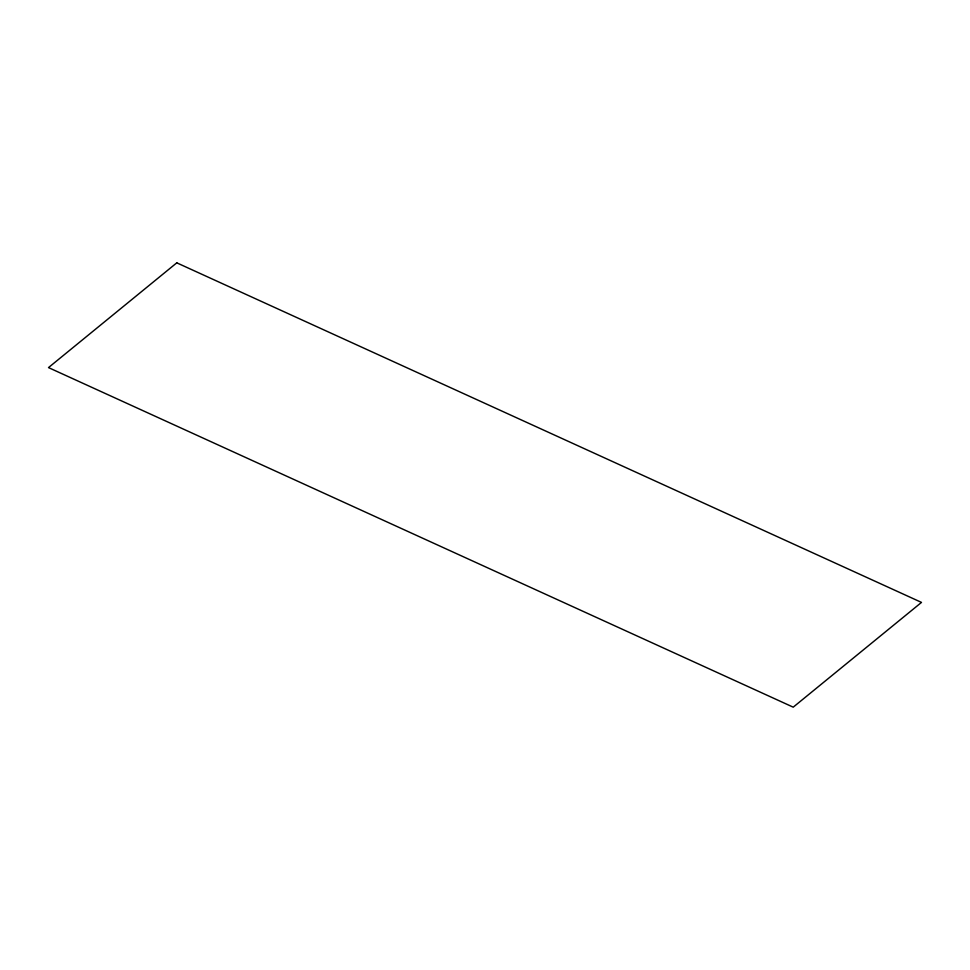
<?xml version="1.0" encoding="UTF-8"?>
<svg xmlns="http://www.w3.org/2000/svg" width="970" height="970" viewBox="0 0 970 970"><rect width="100%" height="100%" fill="white"/><g stroke="black" fill="none" stroke-linecap="round" stroke-linejoin="round"><path stroke-width="1.45" d="M176.782 262.834L48.5 367.594L793.217 707.166L921.5 602.406L176.782 262.834"/></g></svg>
